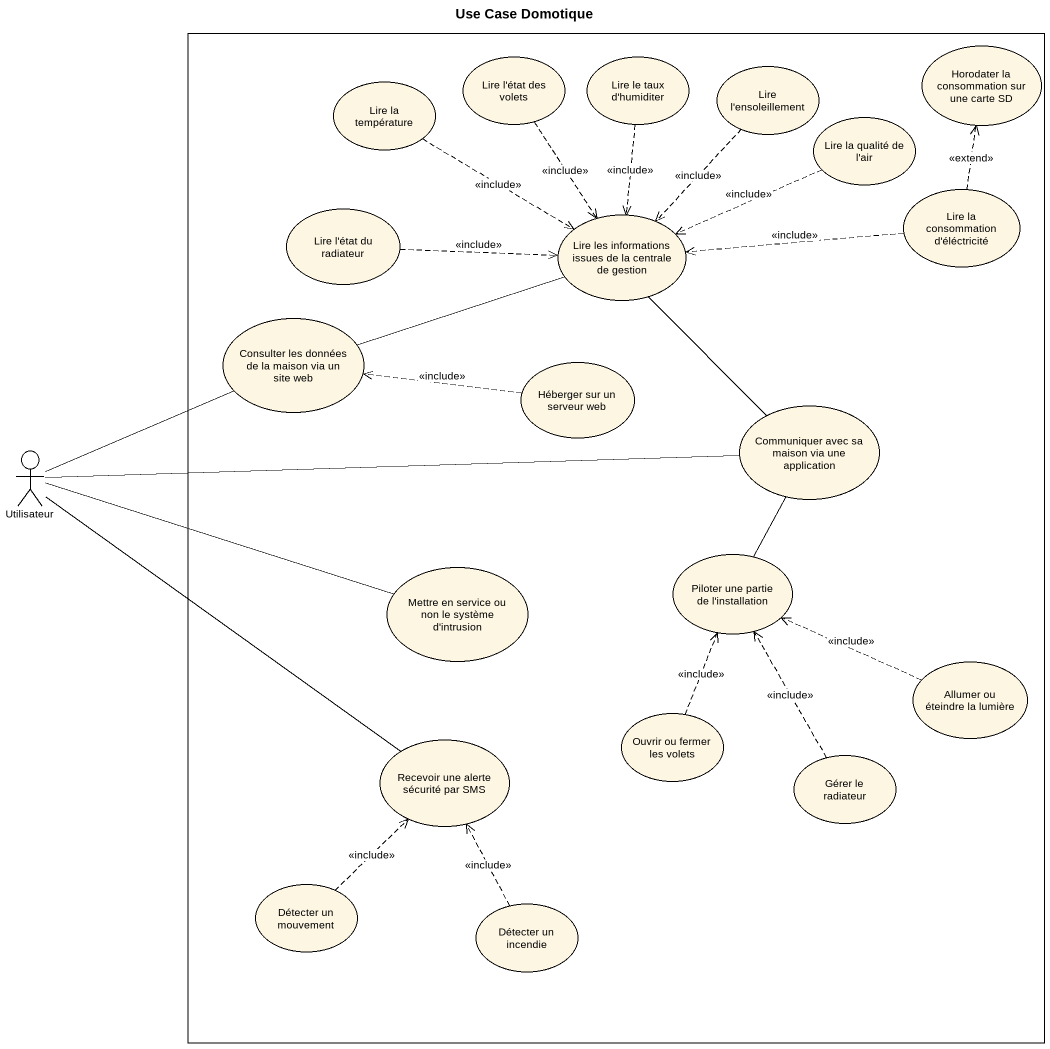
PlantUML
@startuml
title Use Case Domotique
rectangle " " as rectangle1 {
  usecase "Lire l'état des volets" as Lire_l_état_des_volets
  usecase "Lire le taux d'humiditer" as Lire_le_taux_d_humiditer
  usecase "Lire l'ensoleillement" as Lire_l_ensoleillement
  usecase "Horodater la consommation sur une carte SD" as Horodater_la_consommation
  usecase "Lire la température" as Lire_la_température
  usecase "Lire la qualité de l'air" as Lire_la_qualité_de_l_air
  usecase "Lire l'état du radiateur" as Lire_l_état_du_radiateur
  usecase "Lire la consommation d'éléctricité" as Lire_la_consommation_d
  usecase "Lire les informations issues de la centrale de gestion" as Lire_les_informations
  usecase "Consulter les données de la maison via un site web" as Consulter_les_données_de_la
  usecase "Héberger sur un serveur web" as Héberger_sur_un_serveur_web
  usecase "Communiquer avec sa maison via une application" as Communiquer_avec_sa_maison
  usecase "Piloter une partie de l'installation" as Piloter_une_partie_de_l
  usecase "Mettre en service ou non le système d'intrusion" as Mettre_en_service_ou_non_le
  usecase "Allumer ou éteindre la lumière" as Allumer_ou_éteindre_la
  usecase "Ouvrir ou fermer les volets" as Ouvrir_ou_fermer_les_volets
  usecase "Recevoir une alerte sécurité par SMS" as Recevoir_une_alerte
  usecase "Gérer le radiateur" as Gérer_le_radiateur
  usecase "Détecter un mouvement" as Détecter_un_mouvement
  usecase "Détecter un incendie" as Détecter_un_incendie
}
actor Utilisateur
Lire_l_état_des_volets ..> Lire_les_informations : <<include>>
Lire_le_taux_d_humiditer ..> Lire_les_informations : <<include>>
Lire_l_ensoleillement ..> Lire_les_informations : <<include>>
Lire_la_température .right.> Lire_les_informations : <<include>>
Lire_la_qualité_de_l_air .left.> Lire_les_informations : <<include>>
Lire_l_état_du_radiateur .right.> Lire_les_informations : <<include>>
Lire_la_consommation_d .up.> Horodater_la_consommation : <<extend>>
Lire_la_consommation_d .left.> Lire_les_informations : <<include>>
Consulter_les_données_de_la -right- Lire_les_informations
Héberger_sur_un_serveur_web .left.> Consulter_les_données_de_la : <<include>>
Communiquer_avec_sa_maison -up- Lire_les_informations
Communiquer_avec_sa_maison -- Piloter_une_partie_de_l
Utilisateur -right- Consulter_les_données_de_la
Utilisateur -right- Communiquer_avec_sa_maison
Utilisateur -right- Mettre_en_service_ou_non_le
Utilisateur -- Recevoir_une_alerte
Allumer_ou_éteindre_la .left.> Piloter_une_partie_de_l : <<include>>
Ouvrir_ou_fermer_les_volets .up.> Piloter_une_partie_de_l : <<include>>
Gérer_le_radiateur .up.> Piloter_une_partie_de_l : <<include>>
Détecter_un_mouvement .up.> Recevoir_une_alerte : <<include>>
Détecter_un_incendie .up.> Recevoir_une_alerte : <<include>>
@enduml
